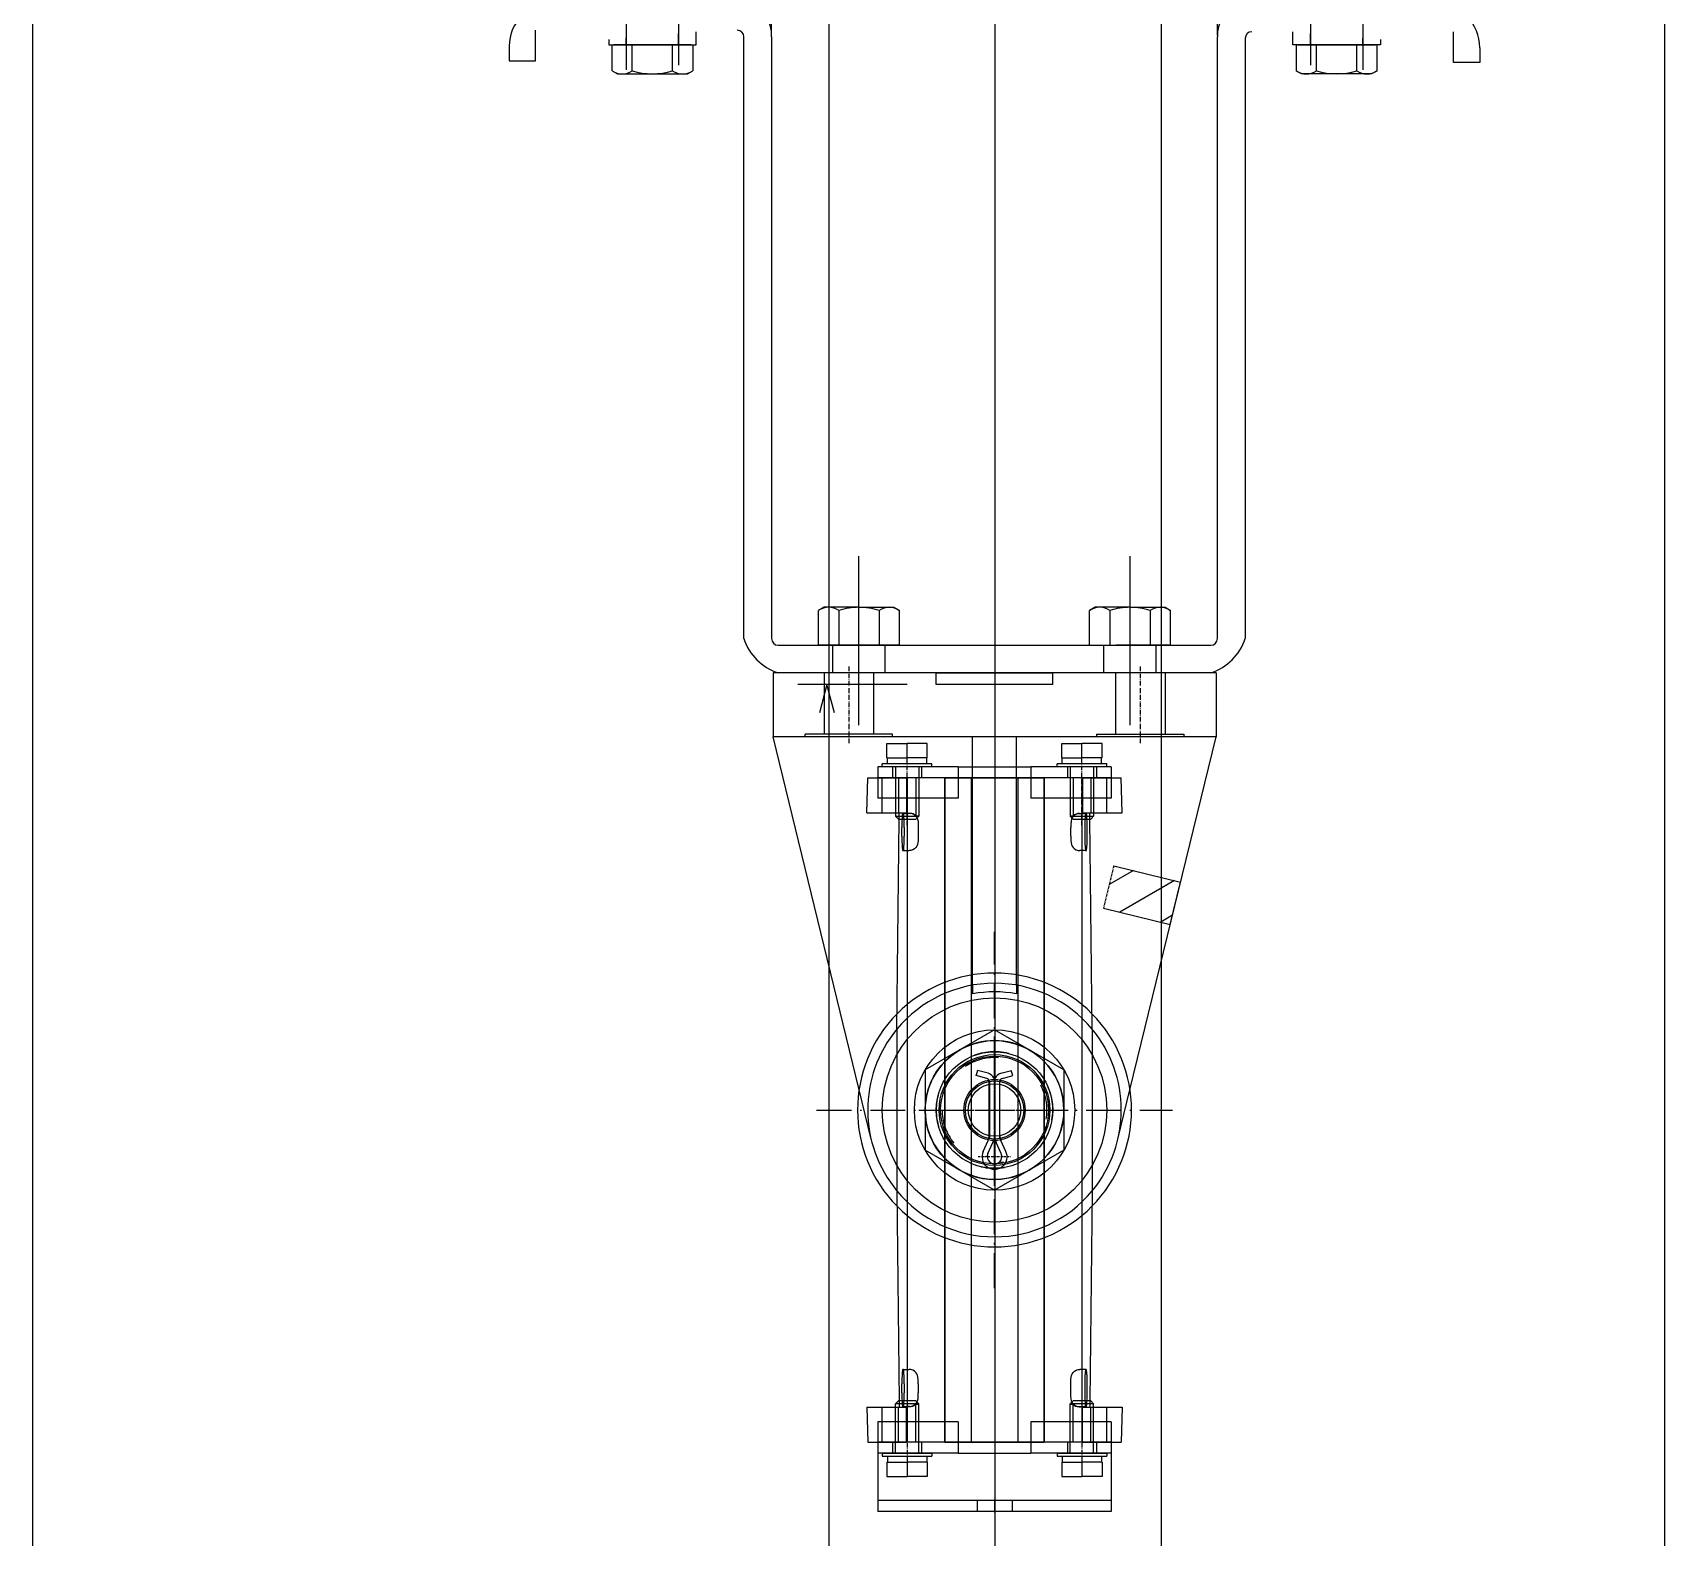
# Model space of a CAD drawing. Header units: millimetres. Extents: x 2370 to 266135, y -585395 to 33485.
# Drawn here: x 68375 to 68935, y 4520 to 5037 of the extents above; entities that cross this region are included whole.
import ezdxf
from ezdxf.lldxf.tags import DXFTag

# ---------------------------------------------------------------- set-up
doc = ezdxf.new("R2010")
doc.units = ezdxf.units.MM
doc.linetypes.add('DASHDOT', pattern=[18.5, 12, -3, 0.5, -3])
doc.linetypes.add('DASHSPACE', pattern=[30, 12, -18])
doc.layers.add('1', color=1, linetype='CENTER2')
tags = doc.linetypes.add('CENTER2', pattern=[1.125, 0.75, -0.125, 0.125, -0.125]).pattern_tags.tags
tags[10:11] = [DXFTag(74, 4), DXFTag(75, 0), DXFTag(340, '0'), DXFTag(46, 1.0), DXFTag(50, 0.0), DXFTag(44, 0.0), DXFTag(45, 0.0)]
tags[8:9] = [DXFTag(74, 4), DXFTag(75, 0), DXFTag(340, '0'), DXFTag(46, 1.0), DXFTag(50, 0.0), DXFTag(44, 0.0), DXFTag(45, 0.0)]
tags[6:7] = [DXFTag(74, 4), DXFTag(75, 0), DXFTag(340, '0'), DXFTag(46, 1.0), DXFTag(50, 0.0), DXFTag(44, 0.0), DXFTag(45, 0.0)]
tags[4:5] = [DXFTag(74, 4), DXFTag(75, 0), DXFTag(340, '0'), DXFTag(46, 1.0), DXFTag(50, 0.0), DXFTag(44, 0.0), DXFTag(45, 0.0)]
tags = doc.linetypes.add('DASHED', pattern=[0.75, 0.5, -0.25]).pattern_tags.tags
tags[6:7] = [DXFTag(74, 4), DXFTag(75, 0), DXFTag(340, '0'), DXFTag(46, 1.0), DXFTag(50, 0.0), DXFTag(44, 0.0), DXFTag(45, 0.0)]
tags[4:5] = [DXFTag(74, 4), DXFTag(75, 0), DXFTag(340, '0'), DXFTag(46, 1.0), DXFTag(50, 0.0), DXFTag(44, 0.0), DXFTag(45, 0.0)]
tags = doc.linetypes.add('HIDDEN2', pattern=[0.1875, 0.125, -0.0625]).pattern_tags.tags
tags[6:7] = [DXFTag(74, 4), DXFTag(75, 0), DXFTag(340, '0'), DXFTag(46, 1.0), DXFTag(50, 0.0), DXFTag(44, 0.0), DXFTag(45, 0.0)]
tags[4:5] = [DXFTag(74, 4), DXFTag(75, 0), DXFTag(340, '0'), DXFTag(46, 1.0), DXFTag(50, 0.0), DXFTag(44, 0.0), DXFTag(45, 0.0)]
tags = doc.linetypes.add('PHANTOM', pattern=[2.5, 1.25, -0.25, 0.25, -0.25, 0.25, -0.25]).pattern_tags.tags
tags[14:15] = [DXFTag(74, 4), DXFTag(75, 0), DXFTag(340, '0'), DXFTag(46, 1.0), DXFTag(50, 0.0), DXFTag(44, 0.0), DXFTag(45, 0.0)]
tags[12:13] = [DXFTag(74, 4), DXFTag(75, 0), DXFTag(340, '0'), DXFTag(46, 1.0), DXFTag(50, 0.0), DXFTag(44, 0.0), DXFTag(45, 0.0)]
tags[10:11] = [DXFTag(74, 4), DXFTag(75, 0), DXFTag(340, '0'), DXFTag(46, 1.0), DXFTag(50, 0.0), DXFTag(44, 0.0), DXFTag(45, 0.0)]
tags[8:9] = [DXFTag(74, 4), DXFTag(75, 0), DXFTag(340, '0'), DXFTag(46, 1.0), DXFTag(50, 0.0), DXFTag(44, 0.0), DXFTag(45, 0.0)]
tags[6:7] = [DXFTag(74, 4), DXFTag(75, 0), DXFTag(340, '0'), DXFTag(46, 1.0), DXFTag(50, 0.0), DXFTag(44, 0.0), DXFTag(45, 0.0)]
tags[4:5] = [DXFTag(74, 4), DXFTag(75, 0), DXFTag(340, '0'), DXFTag(46, 1.0), DXFTag(50, 0.0), DXFTag(44, 0.0), DXFTag(45, 0.0)]

# ---------------------------------------------------------------- blocks, each defined once
blk = doc.blocks.new('A$C5AF32460')
for p, q in [((90.01, 236.78), (90.01, 556.78)), ((242.99, 236.78), (242.99, 556.78)), ((9, 227.99), (9, 238.49)), ((80.5, 29.74), (80.5, 236.24)), ((90, 236.24), (90, 29.74)), ((243, 29.74), (243, 236.24)), ((252.5, 235.74), (252.5, 29.74)), ((324, 227.49), (324, 237.99)), ((0, 232.99), (0, 227.99)), ((333, 232.49), (333, 227.49)), ((0, 227.99), (9, 227.99)), ((333, 227.49), (324, 227.49)), ((120, 0), (120, 58)), ((213, 0), (213, 58)), ((108, 40.49), (106.14, 39.42)), ((106.14, 27.49), (106.14, 39.42)), ((120, 40.49), (108, 40.49)), ((113.07, 39.42), (113.07, 27.49)), ((120, 40.49), (132, 40.49)), ((126.93, 39.42), (126.93, 27.49)), ((132, 40.49), (133.86, 39.42)), ((133.86, 27.49), (133.86, 39.42)), ((201, 40.49), (199.14, 39.42)), ((199.14, 27.49), (199.14, 39.42)), ((213, 40.49), (201, 40.49)), ((206.07, 39.42), (206.07, 27.49)), ((213, 40.49), (225, 40.49)), ((219.93, 39.42), (219.93, 27.49)), ((225, 40.49), (226.86, 39.42)), ((226.86, 27.49), (226.86, 39.42)), ((92.25, 27.49), (240.75, 27.49)), ((133.86, 27.49), (106.14, 27.49)), ((106.6, 27.49), (124.81, 27.49)), ((199.14, 27.49), (226.86, 27.49)), ((226.4, 27.49), (208.19, 27.49)), ((240.75, 17.99), (92.25, 17.99))]:
    blk.add_line(p, q)
at = {"color": 4, "linetype": 'HIDDEN2'}
for p, q in [((40.12, 241.49), (40.12, 235.49)), ((40.12, 241.49), (40.12, 235.49)), ((40.12, 241.49), (40.12, 235.49)), ((58.12, 241.49), (58.12, 235.49)), ((58.12, 241.49), (58.12, 235.49)), ((58.12, 241.49), (58.12, 235.49)), ((274.87, 241.49), (274.87, 235.49)), ((274.87, 241.49), (274.87, 235.49)), ((274.87, 241.49), (274.87, 235.49)), ((292.87, 241.49), (292.87, 235.49)), ((292.87, 241.49), (292.87, 235.49)), ((292.87, 241.49), (292.87, 235.49)), ((40.12, 235.27), (40.12, 224.94)), ((58.12, 235.27), (58.12, 226.52)), ((274.87, 235.27), (274.87, 226.52)), ((292.87, 235.27), (292.87, 224.94)), ((111, 17.99), (111, 27.49)), ((129, 17.99), (129, 27.49)), ((204, 17.99), (204, 27.49)), ((222, 17.99), (222, 27.49))]:
    blk.add_line(p, q, dxfattribs=at)
at = {"color": 6, "linetype": 'PHANTOM'}
for p, q in [((34.12, 235.27), (34.12, 233.52)), ((40.12, 233.52), (40.12, 235.8)), ((58.12, 233.52), (58.12, 237.37)), ((64.12, 233.52), (64.12, 237.9)), ((268.87, 233.52), (268.87, 237.9)), ((274.87, 233.52), (274.87, 237.37)), ((292.87, 233.52), (292.87, 235.8)), ((298.87, 235.27), (298.87, 233.52)), ((34.12, 233.52), (64.12, 233.52)), ((35.27, 224.59), (35.27, 233.52)), ((35.27, 233.52), (62.98, 233.52)), ((62.42, 233.52), (35.82, 233.52)), ((42.2, 224.59), (42.2, 233.52)), ((56.05, 224.59), (56.05, 233.52)), ((62.98, 233.52), (62.98, 224.59)), ((298.87, 233.52), (268.87, 233.52)), ((297.73, 233.52), (270.02, 233.52)), ((270.02, 233.52), (270.02, 224.59)), ((270.57, 233.52), (297.17, 233.52)), ((276.95, 224.59), (276.95, 233.52)), ((290.8, 224.59), (290.8, 233.52)), ((297.73, 224.59), (297.73, 233.52)), ((35.27, 224.59), (37.12, 223.52)), ((61.12, 223.52), (62.98, 224.59)), ((271.87, 223.52), (270.02, 224.59)), ((297.73, 224.59), (295.87, 223.52)), ((37.12, 223.52), (61.12, 223.52)), ((295.87, 223.52), (271.87, 223.52))]:
    blk.add_line(p, q, dxfattribs=at)
for centre, radius, start, end in [((15, 232.99), 15, 90, 180), ((77.41, 236.83), 12.6, 357.3421, 62.4099), ((254.86, 236.78), 11.87, 115.4922, 182.5802), ((318, 232.49), 15, 0, 90), ((78.25, 236.24), 2.25, 0, 90), ((254.75, 235.74), 2.25, 90, 180), ((109.61, 34.36), 6.13, 55.591, 124.409), ((120.17, 16.49), 24, 90.4002, 107.1986), ((119.83, 16.49), 24, 72.8014, 89.5998), ((130.39, 34.36), 6.13, 55.591, 124.409), ((202.61, 34.36), 6.13, 55.591, 124.409), ((213.17, 16.49), 24, 90.4002, 107.1986), ((212.83, 16.49), 24, 72.8014, 89.5998), ((223.39, 34.36), 6.13, 55.591, 124.409), ((98.02, 35.51), 18.45, 198.2305, 251.7695), ((92.25, 29.74), 2.25, 180, 270), ((240.75, 29.74), 2.25, 270, 0), ((234.98, 35.51), 18.45, 288.2305, 341.7695)]:
    blk.add_arc(centre, radius, start, end)
for centre, radius, start, end in [((38.73, 229.65), 6.13, 235.591, 304.409), ((49.12, 247.57), 24, 253.2199, 286.7801), ((59.52, 229.65), 6.13, 235.591, 304.409), ((273.48, 229.65), 6.13, 235.591, 304.409), ((283.87, 247.57), 24, 253.2199, 286.7801), ((294.27, 229.65), 6.13, 235.591, 304.409)]:
    blk.add_arc(centre, radius, start, end, dxfattribs=at)
blk = doc.blocks.new('A$C721410C5')
at = {"color": 4}
for p, q in [((145.16, 122.48), (266.18, 152)), ((245.18, 106), (31.18, 106)), ((31.18, 93), (245.18, 93)), ((245.18, 93), (31.18, 93)), ((252.18, 84), (24.18, 84)), ((252.18, 68), (24.18, 68)), ((31.18, 59), (245.18, 59)), ((245.18, 59), (31.18, 59)), ((245.18, 46), (31.18, 46)), ((145.16, 29.52), (266.18, 0))]:
    blk.add_line(p, q, dxfattribs=at)
at = {"color": 4, "linetype": 'DASHED', "ltscale": 0.3425}
for p, q in [((266.18, 83.5), (266.18, 152)), ((266.18, 0), (266.18, 68.5))]:
    blk.add_line(p, q, dxfattribs=at)
at = {"color": 4, "ltscale": 0.11}
for p, q in [((288.18, 152), (266.18, 152)), ((288.18, 0), (266.18, 0))]:
    blk.add_line(p, q, dxfattribs=at)
at = {"color": 4, "ltscale": 0.28}
for p, q in [((288.18, 96), (288.18, 152)), ((288.18, 0), (288.18, 56))]:
    blk.add_line(p, q, dxfattribs=at)
at = {"color": 4, "linetype": 'DASHED', "ltscale": 0.005}
for p, q in [((266.18, 141), (267.18, 141)), ((266.18, 141), (267.18, 141)), ((266.18, 111), (267.18, 111)), ((266.18, 111), (267.18, 111)), ((267.18, 41), (266.18, 41)), ((267.18, 41), (266.18, 41)), ((267.18, 11), (266.18, 11)), ((267.18, 11), (266.18, 11))]:
    blk.add_line(p, q, dxfattribs=at)
at = {"color": 4, "linetype": 'DASHED', "ltscale": 0.075}
for p, q in [((267.18, 126), (267.18, 141)), ((267.18, 111), (267.18, 126)), ((266.18, 68.5), (266.18, 83.5)), ((267.18, 41), (267.18, 26)), ((267.18, 26), (267.18, 11))]:
    blk.add_line(p, q, dxfattribs=at)
at = {"color": 4, "ltscale": 0.18755}
blk.add_line((284.18, 106), (284.18, 143.51), dxfattribs=at)
at = {"color": 4, "linetype": 'DASHDOT'}
for p, q in [((138.18, 137.1), (138.18, 14.9)), ((77.08, 76), (199.28, 76))]:
    blk.add_line(p, q, dxfattribs=at)
at = {"color": 4, "linetype": 'DASHED', "ltscale": 0.105}
for p, q in [((288.18, 134.5), (267.18, 134.5)), ((288.18, 134.5), (267.18, 134.5)), ((288.18, 117.5), (267.18, 117.5)), ((288.18, 117.5), (267.18, 117.5)), ((288.18, 34.5), (267.18, 34.5)), ((288.18, 34.5), (267.18, 34.5)), ((288.18, 17.5), (267.18, 17.5)), ((288.18, 17.5), (267.18, 17.5))]:
    blk.add_line(p, q, dxfattribs=at)
at = {"color": 4, "linetype": 'DASHDOT', "ltscale": 0.132}
for p, q in [((290.38, 126), (263.98, 126)), ((290.38, 26), (263.98, 26))]:
    blk.add_line(p, q, dxfattribs=at)
at = {"color": 4, "ltscale": 0.060015}
for p, q in [((36.18, 119.77), (24.18, 119.5)), ((240.18, 119.77), (252.18, 119.5)), ((36.18, 32.23), (24.18, 32.5)), ((240.18, 32.23), (252.18, 32.5))]:
    blk.add_line(p, q, dxfattribs=at)
at = {"color": 4, "ltscale": 0.0175}
for p, q in [((24.18, 119.5), (24.18, 116)), ((252.18, 119.5), (252.18, 116)), ((24.18, 36), (24.18, 32.5)), ((252.18, 36), (252.18, 32.5))]:
    blk.add_line(p, q, dxfattribs=at)
at = {"color": 4, "ltscale": 0.026344}
for p, q in [((36.18, 119.77), (36.18, 114.5)), ((240.18, 119.77), (240.18, 114.5)), ((36.18, 37.5), (36.18, 32.23)), ((240.18, 37.5), (240.18, 32.23))]:
    blk.add_line(p, q, dxfattribs=at)
at = {"color": 4, "linetype": 'DASHED', "ltscale": 0.087396}
blk.add_line((128.18, 118.34), (145.16, 122.48), dxfattribs=at)
at = {"color": 4, "linetype": 'DASHED', "ltscale": 6.10352e-06}
for p, q in [((128.18, 118.34), (128.18, 118.34)), ((128.18, 33.66), (128.18, 33.67))]:
    blk.add_line(p, q, dxfattribs=at)
at = {"color": 4, "ltscale": 0.4}
blk.add_line((0.38, 36), (0.38, 116), dxfattribs=at)
at = {"color": 4, "ltscale": 0.1}
for p, q in [((20.38, 116), (0.38, 116)), ((20.38, 36), (0.38, 36))]:
    blk.add_line(p, q, dxfattribs=at)
at = {"color": 4, "linetype": 'DASHED', "ltscale": 0.4}
blk.add_line((4.18, 36), (4.18, 116), dxfattribs=at)
at = {"color": 4, "ltscale": 0.034641}
for p, q in [((12.38, 112.93), (12.38, 106)), ((17.38, 112.93), (17.38, 106)), ((258.98, 112.93), (258.98, 106)), ((263.98, 112.93), (263.98, 106)), ((12.38, 99.07), (12.38, 106)), ((17.38, 99.07), (17.38, 106)), ((258.98, 99.07), (258.98, 106)), ((263.98, 99.07), (263.98, 106)), ((12.38, 52.93), (12.38, 46)), ((17.38, 52.93), (17.38, 46)), ((258.98, 52.93), (258.98, 46)), ((263.98, 52.93), (263.98, 46)), ((12.38, 39.07), (12.38, 46)), ((17.38, 39.07), (17.38, 46)), ((258.98, 39.07), (258.98, 46)), ((263.98, 39.07), (263.98, 46))]:
    blk.add_line(p, q, dxfattribs=at)
at = {"color": 4, "ltscale": 0.025}
for p, q in [((17.38, 112.93), (12.38, 112.93)), ((31.18, 114.5), (36.18, 114.5)), ((240.18, 114.5), (245.18, 114.5)), ((258.98, 112.93), (263.98, 112.93)), ((17.38, 106), (12.38, 106)), ((31.18, 106.19), (36.18, 106.19)), ((245.18, 106.19), (240.18, 106.19)), ((258.98, 106), (263.98, 106)), ((17.38, 99.07), (12.38, 99.07)), ((258.98, 99.07), (263.98, 99.07)), ((17.38, 52.93), (12.38, 52.93)), ((258.98, 52.93), (263.98, 52.93)), ((17.38, 46), (12.38, 46)), ((31.18, 45.81), (36.18, 45.81)), ((245.18, 45.81), (240.18, 45.81)), ((258.98, 46), (263.98, 46)), ((17.38, 39.07), (12.38, 39.07)), ((31.18, 37.5), (36.18, 37.5)), ((240.18, 37.5), (245.18, 37.5)), ((258.98, 39.07), (263.98, 39.07))]:
    blk.add_line(p, q, dxfattribs=at)
at = {"color": 4, "ltscale": 0.01}
for p, q in [((19.38, 112.75), (17.38, 112.75)), ((256.98, 112.75), (258.98, 112.75)), ((19.38, 99.25), (17.38, 99.25)), ((256.98, 99.25), (258.98, 99.25)), ((19.38, 52.75), (17.38, 52.75)), ((256.98, 52.75), (258.98, 52.75)), ((19.38, 39.25), (17.38, 39.25)), ((256.98, 39.25), (258.98, 39.25))]:
    blk.add_line(p, q, dxfattribs=at)
at = {"color": 4, "ltscale": 0.0425}
for p, q in [((19.38, 114.5), (19.38, 106)), ((20.38, 114.5), (20.38, 106)), ((256.98, 106), (256.98, 114.5)), ((19.38, 106), (19.38, 97.5)), ((20.38, 106), (20.38, 97.5)), ((256.98, 97.5), (256.98, 106)), ((19.38, 54.5), (19.38, 46)), ((20.38, 54.5), (20.38, 46)), ((256.98, 46), (256.98, 54.5)), ((19.38, 46), (19.38, 37.5)), ((20.38, 46), (20.38, 37.5)), ((256.98, 37.5), (256.98, 46))]:
    blk.add_line(p, q, dxfattribs=at)
at = {"color": 4, "ltscale": 0.005}
for p, q in [((20.38, 114.5), (19.38, 114.5)), ((255.98, 114.5), (256.98, 114.5)), ((20.38, 97.5), (19.38, 97.5)), ((255.98, 97.5), (256.98, 97.5)), ((20.38, 54.5), (19.38, 54.5)), ((255.98, 54.5), (256.98, 54.5)), ((20.38, 37.5), (19.38, 37.5)), ((255.98, 37.5), (256.98, 37.5))]:
    blk.add_line(p, q, dxfattribs=at)
at = {"color": 4, "ltscale": 0.054}
for p, q in [((31.18, 116), (20.38, 116)), ((255.98, 116), (245.18, 116)), ((31.18, 88.5), (20.38, 88.5)), ((255.98, 88.5), (245.18, 88.5)), ((31.18, 63.5), (20.38, 63.5)), ((255.98, 63.5), (245.18, 63.5)), ((31.18, 36), (20.38, 36)), ((255.98, 36), (245.18, 36))]:
    blk.add_line(p, q, dxfattribs=at)
at = {"color": 4, "ltscale": 0.1375}
for p, q in [((20.38, 88.5), (20.38, 116)), ((31.18, 88.5), (31.18, 116)), ((245.18, 88.5), (245.18, 116)), ((255.98, 88.5), (255.98, 116)), ((20.38, 36), (20.38, 63.5)), ((31.18, 36), (31.18, 63.5)), ((245.18, 36), (245.18, 63.5)), ((255.98, 36), (255.98, 63.5))]:
    blk.add_line(p, q, dxfattribs=at)
at = {"color": 4, "linetype": 'DASHED', "ltscale": 0.0075}
for p, q in [((24.18, 116), (24.18, 114.5)), ((252.18, 116), (252.18, 114.5)), ((149.99, 82.26), (151.44, 81.87)), ((149.99, 69.74), (151.44, 70.13)), ((24.18, 37.5), (24.18, 36)), ((252.18, 37.5), (252.18, 36))]:
    blk.add_line(p, q, dxfattribs=at)
at = {"color": 4, "linetype": 'DASHED', "ltscale": 0.1375}
for p, q in [((24.18, 88.5), (24.18, 116)), ((252.18, 88.5), (252.18, 116)), ((24.18, 36), (24.18, 63.5)), ((252.18, 36), (252.18, 63.5))]:
    blk.add_line(p, q, dxfattribs=at)
at = {"color": 4, "linetype": 'DASHED', "ltscale": 0.041562}
for p, q in [((24.18, 114.5), (24.18, 106.19)), ((252.18, 114.5), (252.18, 106.19)), ((24.18, 45.81), (24.18, 37.5)), ((252.18, 45.81), (252.18, 37.5))]:
    blk.add_line(p, q, dxfattribs=at)
at = {"color": 4, "linetype": 'DASHED', "ltscale": 0.035}
for p, q in [((24.18, 114.5), (31.18, 114.5)), ((245.18, 114.5), (252.18, 114.5)), ((24.18, 106.19), (31.18, 106.19)), ((31.18, 106), (24.18, 106)), ((252.18, 106.19), (245.18, 106.19)), ((252.18, 106), (245.18, 106)), ((24.18, 93), (31.18, 93)), ((31.18, 93), (24.18, 93)), ((245.18, 93), (252.18, 93)), ((252.18, 93), (245.18, 93)), ((24.18, 59), (31.18, 59)), ((31.18, 59), (24.18, 59)), ((245.18, 59), (252.18, 59)), ((252.18, 59), (245.18, 59)), ((31.18, 46), (24.18, 46)), ((24.18, 45.81), (31.18, 45.81)), ((252.18, 46), (245.18, 46)), ((252.18, 45.81), (245.18, 45.81)), ((24.18, 37.5), (31.18, 37.5)), ((245.18, 37.5), (252.18, 37.5))]:
    blk.add_line(p, q, dxfattribs=at)
at = {"color": 4, "ltscale": 0.041562}
for p, q in [((36.18, 114.5), (36.18, 106.19)), ((240.18, 114.5), (240.18, 106.19)), ((36.18, 45.81), (36.18, 37.5)), ((240.18, 45.81), (240.18, 37.5))]:
    blk.add_line(p, q, dxfattribs=at)
at = {"color": 4, "linetype": 'DASHED', "ltscale": 0.0425}
for p, q in [((255.98, 106), (255.98, 114.5)), ((255.98, 97.5), (255.98, 106)), ((255.98, 46), (255.98, 54.5)), ((255.98, 37.5), (255.98, 46))]:
    blk.add_line(p, q, dxfattribs=at)
at = {"color": 4, "linetype": 'DASHED', "ltscale": 0.019}
for p, q in [((24.18, 111), (20.38, 111)), ((255.98, 111), (252.18, 111)), ((24.18, 101), (20.38, 101)), ((255.98, 101), (252.18, 101)), ((4.18, 82), (0.38, 82)), ((4.18, 70), (0.38, 70)), ((24.18, 51), (20.38, 51)), ((255.98, 51), (252.18, 51)), ((24.18, 41), (20.38, 41)), ((255.98, 41), (252.18, 41))]:
    blk.add_line(p, q, dxfattribs=at)
at = {"color": 4, "linetype": 'DASHED', "ltscale": 0.079}
for p, q in [((20.38, 110), (36.18, 110)), ((255.98, 110), (240.18, 110)), ((20.38, 42), (36.18, 42)), ((255.98, 42), (240.18, 42))]:
    blk.add_line(p, q, dxfattribs=at)
at = {"color": 4, "linetype": 'DASHED', "ltscale": 0.06}
for p, q in [((24.18, 110), (36.18, 110)), ((24.18, 109), (36.18, 109)), ((252.18, 110), (240.18, 110)), ((252.18, 109), (240.18, 109)), ((24.18, 43), (36.18, 43)), ((24.18, 42), (36.18, 42)), ((252.18, 43), (240.18, 43)), ((252.18, 42), (240.18, 42))]:
    blk.add_line(p, q, dxfattribs=at)
at = {"color": 4, "ltscale": 0.006}
for p, q in [((36.18, 110), (37.38, 110)), ((240.18, 110), (238.98, 110)), ((36.18, 42), (37.38, 42)), ((240.18, 42), (238.98, 42))]:
    blk.add_line(p, q, dxfattribs=at)
at = {"color": 4, "linetype": 'DASHED', "ltscale": 0.011001}
for p, q in [((38.38, 108.71), (36.18, 108.69)), ((38.38, 43.29), (36.18, 43.31))]:
    blk.add_line(p, q, dxfattribs=at)
at = {"color": 4, "linetype": 'DASHED', "ltscale": 0.000640869}
for p, q in [((36.31, 107.54), (36.18, 107.54)), ((240.18, 107.54), (240.05, 107.54)), ((36.31, 44.46), (36.18, 44.46)), ((240.18, 44.46), (240.05, 44.46))]:
    blk.add_line(p, q, dxfattribs=at)
at = {"color": 4, "linetype": 'DASHED', "ltscale": 0.000743866}
for p, q in [((36.33, 107.2), (36.18, 107.2)), ((240.18, 107.2), (240.03, 107.2)), ((36.33, 44.8), (36.18, 44.8)), ((240.18, 44.8), (240.03, 44.8))]:
    blk.add_line(p, q, dxfattribs=at)
at = {"color": 4, "linetype": 'DASHED', "ltscale": 0.000492159}
for p, q in [((36.32, 107.44), (36.31, 107.54)), ((240.05, 44.46), (240.04, 44.56))]:
    blk.add_line(p, q, dxfattribs=at)
at = {"color": 4, "ltscale": 0.007071}
for p, q in [((37.38, 110), (38.38, 109)), ((238.98, 110), (237.98, 109)), ((37.38, 42), (38.38, 43)), ((238.98, 42), (237.98, 43))]:
    blk.add_line(p, q, dxfattribs=at)
at = {"color": 4, "ltscale": 0.014618}
for p, q in [((37.38, 107.08), (37.38, 110)), ((238.98, 110), (238.98, 107.08)), ((37.38, 42), (37.38, 44.92)), ((238.98, 44.92), (238.98, 42))]:
    blk.add_line(p, q, dxfattribs=at)
at = {"color": 4, "linetype": 'DASHED', "ltscale": 0.04}
for p, q in [((37.38, 102), (37.38, 110)), ((238.98, 110), (238.98, 102)), ((37.38, 42), (37.38, 50)), ((238.98, 50), (238.98, 42))]:
    blk.add_line(p, q, dxfattribs=at)
at = {"color": 4, "linetype": 'DASHED', "ltscale": 0.025382}
for p, q in [((37.38, 102), (37.38, 107.08)), ((238.98, 107.08), (238.98, 102)), ((37.38, 44.92), (37.38, 50)), ((238.98, 50), (238.98, 44.92))]:
    blk.add_line(p, q, dxfattribs=at)
at = {"color": 4, "ltscale": 0.360154}
for p, q in [((110.41, 109.48), (38.38, 108.71)), ((165.95, 109.48), (237.98, 108.71)), ((110.41, 42.52), (38.38, 43.29)), ((165.95, 42.52), (237.98, 43.29))]:
    blk.add_line(p, q, dxfattribs=at)
at = {"color": 4, "ltscale": 0.009894}
for p, q in [((38.38, 107.02), (38.38, 109)), ((237.98, 109), (237.98, 107.02)), ((38.38, 43), (38.38, 44.98)), ((237.98, 44.98), (237.98, 43))]:
    blk.add_line(p, q, dxfattribs=at)
at = {"color": 4, "linetype": 'DASHED', "ltscale": 0.020107}
for p, q in [((38.38, 103), (38.38, 107.02)), ((237.98, 107.02), (237.98, 103)), ((38.38, 44.98), (38.38, 49)), ((237.98, 49), (237.98, 44.98))]:
    blk.add_line(p, q, dxfattribs=at)
at = {"color": 4, "ltscale": 0.015}
for p, q in [((41.18, 107.78), (44.18, 107.78)), ((44.18, 106.97), (41.18, 106.97)), ((232.18, 107.78), (235.18, 107.78)), ((235.18, 106.97), (232.18, 106.97)), ((44.18, 45.03), (41.18, 45.03)), ((235.18, 45.03), (232.18, 45.03)), ((41.18, 44.22), (44.18, 44.22)), ((232.18, 44.22), (235.18, 44.22))]:
    blk.add_line(p, q, dxfattribs=at)
at = {"color": 4, "ltscale": 0.000935745}
for p, q in [((49.18, 107.28), (49.18, 107.47)), ((227.18, 107.28), (227.18, 107.47)), ((49.18, 44.72), (49.18, 44.53)), ((227.18, 44.72), (227.18, 44.53))]:
    blk.add_line(p, q, dxfattribs=at)
at = {"color": 4, "linetype": 'DASHED', "ltscale": 0.00998}
for p, q in [((49.18, 107.28), (49.18, 105.28)), ((227.18, 107.28), (227.18, 105.28)), ((49.18, 44.72), (49.18, 46.72)), ((227.18, 44.72), (227.18, 46.72))]:
    blk.add_line(p, q, dxfattribs=at)
at = {"color": 4, "ltscale": 0.000158104}
for p, q in [((110.43, 109.5), (110.41, 109.48)), ((165.95, 109.48), (165.93, 109.5)), ((110.43, 42.5), (110.41, 42.52)), ((165.95, 42.52), (165.93, 42.5))]:
    blk.add_line(p, q, dxfattribs=at)
at = {"color": 4, "ltscale": 0.277489}
for p, q in [((165.93, 109.5), (110.43, 109.5)), ((165.93, 42.5), (110.43, 42.5))]:
    blk.add_line(p, q, dxfattribs=at)
at = {"color": 4, "linetype": 'DASHED', "ltscale": 0.011}
for p, q in [((237.98, 108.71), (240.18, 108.69)), ((237.98, 43.29), (240.18, 43.31))]:
    blk.add_line(p, q, dxfattribs=at)
at = {"color": 4, "linetype": 'DASHED', "ltscale": 0.025}
for p, q in [((17.38, 106), (12.38, 106)), ((258.98, 106), (263.98, 106)), ((17.38, 46), (12.38, 46)), ((258.98, 46), (263.98, 46))]:
    blk.add_line(p, q, dxfattribs=at)
at = {"color": 4, "linetype": 'DASHDOT', "ltscale": 0.126}
for p, q in [((40.48, 106), (15.28, 106)), ((40.48, 46), (15.28, 46))]:
    blk.add_line(p, q, dxfattribs=at)
at = {"color": 4, "linetype": 'DASHED', "ltscale": 0.085}
for p, q in [((20.38, 102), (37.38, 102)), ((255.98, 102), (238.98, 102)), ((20.38, 50), (37.38, 50)), ((255.98, 50), (238.98, 50))]:
    blk.add_line(p, q, dxfattribs=at)
at = {"color": 4, "linetype": 'DASHED', "ltscale": 0.000937653}
for p, q in [((24.18, 106), (24.18, 106.19)), ((252.18, 106), (252.18, 106.19)), ((24.18, 46), (24.18, 45.81)), ((252.18, 46), (252.18, 45.81))]:
    blk.add_line(p, q, dxfattribs=at)
at = {"color": 4, "linetype": 'DASHED', "ltscale": 0.065}
for p, q in [((24.18, 93), (24.18, 106)), ((24.18, 102), (37.18, 102)), ((252.18, 102), (239.18, 102)), ((252.18, 93), (252.18, 106)), ((24.18, 46), (24.18, 59)), ((252.18, 46), (252.18, 59)), ((24.18, 50), (37.18, 50)), ((252.18, 50), (239.18, 50))]:
    blk.add_line(p, q, dxfattribs=at)
at = {"color": 4, "linetype": 'DASHED', "ltscale": 0.065781}
for p, q in [((24.18, 103), (37.33, 103)), ((252.18, 103), (239.02, 103)), ((24.18, 49), (37.33, 49)), ((252.18, 49), (239.02, 49))]:
    blk.add_line(p, q, dxfattribs=at)
at = {"color": 4, "linetype": 'DASHED', "ltscale": 0.00807}
for p, q in [((37.18, 102), (37.18, 103.61)), ((37.18, 102), (37.18, 103.61)), ((239.18, 103.61), (239.18, 102)), ((239.18, 103.61), (239.18, 102)), ((37.18, 48.39), (37.18, 50)), ((37.18, 48.39), (37.18, 50)), ((239.18, 50), (239.18, 48.39)), ((239.18, 50), (239.18, 48.39))]:
    blk.add_line(p, q, dxfattribs=at)
at = {"color": 4, "linetype": 'DASHED', "ltscale": 0.00188}
for p, q in [((37.18, 103.24), (37.18, 103.61)), ((239.18, 103.24), (239.18, 103.61)), ((37.18, 48.39), (37.18, 48.76)), ((239.18, 48.39), (239.18, 48.76))]:
    blk.add_line(p, q, dxfattribs=at)
at = {"color": 4, "linetype": 'DASHED', "ltscale": 0.001229}
for p, q in [((37.18, 103.04), (37.18, 103.29)), ((239.18, 103.04), (239.18, 103.29)), ((37.18, 48.71), (37.18, 48.96)), ((239.18, 48.71), (239.18, 48.96))]:
    blk.add_line(p, q, dxfattribs=at)
at = {"color": 4, "linetype": 'DASHED', "ltscale": 0.000988007}
for p, q in [((37.18, 103), (37.18, 103.2)), ((239.18, 49), (239.18, 48.8))]:
    blk.add_line(p, q, dxfattribs=at)
at = {"color": 4, "linetype": 'DASHED', "ltscale": 0.004935}
for p, q in [((37.38, 102.97), (37.18, 102)), ((238.98, 102.97), (239.18, 102)), ((37.38, 49.03), (37.18, 50)), ((238.98, 49.03), (239.18, 50))]:
    blk.add_line(p, q, dxfattribs=at)
at = {"color": 4, "linetype": 'DASHED', "ltscale": 0.007071}
for p, q in [((37.38, 102), (38.38, 103)), ((238.98, 102), (237.98, 103)), ((37.38, 50), (38.38, 49)), ((238.98, 50), (237.98, 49))]:
    blk.add_line(p, q, dxfattribs=at)
at = {"color": 4, "linetype": 'DASHED', "ltscale": 0.015}
for p, q in [((44.18, 102.16), (41.18, 102.16)), ((235.18, 102.16), (232.18, 102.16)), ((41.18, 49.84), (44.18, 49.84)), ((232.18, 49.84), (235.18, 49.84))]:
    blk.add_line(p, q, dxfattribs=at)
at = {"color": 4, "linetype": 'DASHDOT', "ltscale": 0.26}
for p, q in [((138.18, 102), (138.18, 50)), ((112.18, 76), (164.18, 76))]:
    blk.add_line(p, q, dxfattribs=at)
at = {"color": 4, "linetype": 'DASHDOT', "ltscale": 0.126003}
for p, q in [((235.88, 106), (261.08, 106)), ((235.88, 46), (261.08, 46))]:
    blk.add_line(p, q, dxfattribs=at)
at = {"color": 4, "linetype": 'DASHED', "ltscale": 0.000430679}
for p, q in [((239.18, 103.09), (239.18, 103)), ((37.18, 48.91), (37.18, 49))]:
    blk.add_line(p, q, dxfattribs=at)
at = {"color": 4, "linetype": 'DASHED', "ltscale": 0.06875}
for p, q in [((117.55, 87.91), (124.43, 99.82)), ((138.18, 99.82), (124.43, 99.82)), ((151.93, 99.82), (138.18, 99.82)), ((158.8, 87.91), (151.93, 99.82)), ((110.68, 76), (117.55, 87.91)), ((165.68, 76), (158.8, 87.91)), ((117.55, 64.09), (110.68, 76)), ((158.8, 64.09), (165.68, 76)), ((124.43, 52.18), (117.55, 64.09)), ((151.93, 52.18), (158.8, 64.09)), ((138.18, 52.18), (124.43, 52.18)), ((151.93, 52.18), (138.18, 52.18))]:
    blk.add_line(p, q, dxfattribs=at)
at = {"color": 4, "linetype": 'DASHDOT', "ltscale": 0.247}
for p, q in [((138.18, 100.7), (138.18, 51.3)), ((113.48, 76), (162.88, 76))]:
    blk.add_line(p, q, dxfattribs=at)
at = {"color": 4, "ltscale": 0.02}
for p, q in [((284.18, 96), (288.18, 96)), ((284.18, 56), (288.18, 56))]:
    blk.add_line(p, q, dxfattribs=at)
at = {"color": 4, "ltscale": 0.2}
blk.add_line((284.18, 56), (284.18, 96), dxfattribs=at)
blk.add_line((288.18, 96), (288.18, 56))
at = {"color": 4, "linetype": 'DASHED', "ltscale": 0.17}
for p, q in [((24.18, 93), (24.18, 59)), ((252.18, 93), (252.18, 59))]:
    blk.add_line(p, q, dxfattribs=at)
at = {"color": 4, "linetype": 'DASHED', "ltscale": 0.0225}
for p, q in [((24.18, 88.5), (24.18, 93)), ((252.18, 88.5), (252.18, 93)), ((24.18, 59), (24.18, 63.5)), ((252.18, 59), (252.18, 63.5))]:
    blk.add_line(p, q, dxfattribs=at)
at = {"color": 4, "ltscale": 0.125}
for p, q in [((20.38, 88.5), (20.38, 63.5)), ((24.18, 88.5), (24.18, 63.5)), ((255.98, 88.5), (255.98, 63.5))]:
    blk.add_line(p, q, dxfattribs=at)
at = {"color": 4, "ltscale": 0.0225}
for p, q in [((24.18, 84), (24.18, 88.5)), ((252.18, 84), (252.18, 88.5)), ((24.18, 63.5), (24.18, 68)), ((252.18, 63.5), (252.18, 68))]:
    blk.add_line(p, q, dxfattribs=at)
at = {"color": 4, "ltscale": 0.08}
for p, q in [((24.18, 68), (24.18, 84)), ((252.18, 68), (252.18, 84))]:
    blk.add_line(p, q, dxfattribs=at)
at = {"color": 4, "linetype": 'DASHED', "ltscale": 0.125}
blk.add_line((252.18, 88.5), (252.18, 63.5), dxfattribs=at)
at = {"color": 4, "linetype": 'DASHDOT', "ltscale": 0.0559}
for p, q in [((122.18, 81.59), (122.18, 70.41)), ((116.59, 76), (127.77, 76))]:
    blk.add_line(p, q, dxfattribs=at)
at = {"color": 4, "linetype": 'DASHED', "ltscale": 0.020724}
for p, q in [((123.97, 79.91), (127.74, 78.18)), ((123.22, 78.27), (126.99, 76.55)), ((123.22, 73.73), (126.99, 75.45)), ((123.97, 72.09), (127.74, 73.82))]:
    blk.add_line(p, q, dxfattribs=at)
at = {"color": 4, "linetype": 'DASHED', "ltscale": 0.01849}
for p, q in [((149.04, 78.69), (149.99, 82.26)), ((150.77, 78.22), (151.73, 81.8)), ((149.04, 73.31), (149.99, 69.74)), ((150.77, 73.78), (151.73, 70.2))]:
    blk.add_line(p, q, dxfattribs=at)
at = {"color": 4, "linetype": 'DASHED', "ltscale": 0.0015}
for p, q in [((151.44, 81.87), (151.73, 81.8)), ((151.44, 70.13), (151.73, 70.2))]:
    blk.add_line(p, q, dxfattribs=at)
at = {"color": 4, "linetype": 'DASHED', "ltscale": 0.007058}
for p, q in [((179.46, 83.5), (178.05, 83.5)), ((179.46, 68.5), (178.05, 68.5))]:
    blk.add_line(p, q, dxfattribs=at)
at = {"color": 4, "linetype": 'DASHED', "ltscale": 0.007844}
for p, q in [((181.03, 83.5), (179.46, 83.5)), ((181.03, 68.5), (179.46, 68.5))]:
    blk.add_line(p, q, dxfattribs=at)
at = {"color": 4, "linetype": 'DASHED', "ltscale": 0.425757}
for p, q in [((181.03, 83.5), (266.18, 83.5)), ((181.03, 68.5), (266.18, 68.5))]:
    blk.add_line(p, q, dxfattribs=at)
at = {"color": 4, "linetype": 'DASHDOT', "ltscale": 0.0228}
blk.add_line((4.56, 76), (0, 76), dxfattribs=at)
at = {"color": 4, "linetype": 'DASHDOT', "ltscale": 0.12}
blk.add_line((150.18, 76), (126.18, 76), dxfattribs=at)
at = {"color": 4, "linetype": 'DASHED', "ltscale": 0.098457}
for p, q in [((148.02, 77.75), (128.33, 77.75)), ((148.02, 74.25), (128.33, 74.25))]:
    blk.add_line(p, q, dxfattribs=at)
at = {"color": 4, "linetype": 'DASHED', "ltscale": 0.091942}
for p, q in [((129.49, 77.8), (147.88, 77.8)), ((129.49, 74.2), (147.88, 74.2))]:
    blk.add_line(p, q, dxfattribs=at)
at = {"color": 4, "linetype": 'DASHED', "ltscale": 0.087397}
blk.add_line((128.18, 33.66), (145.16, 29.52), dxfattribs=at)
at = {"color": 4, "ltscale": 0.118037}
for p, q in [((207.44, 38.63), (201.84, 15.69)), ((222.01, 35.07), (216.41, 12.14))]:
    blk.add_line(p, q, dxfattribs=at)
at = {"color": 4, "linetype": 'DASHDOT', "ltscale": 0.075}
blk.add_line((222.01, 35.07), (207.44, 38.63), dxfattribs=at)
at = {"color": 4, "ltscale": 0.048134}
blk.add_line((220.36, 28.31), (215.55, 36.65), dxfattribs=at)
at = {"color": 4, "ltscale": 0.108539}
blk.add_line((216.93, 14.25), (206.08, 33.05), dxfattribs=at)
at = {"color": 4, "ltscale": 0.023493}
blk.add_line((204.99, 14.93), (202.65, 18.99), dxfattribs=at)
at = {"color": 4, "ltscale": 0.075}
blk.add_line((201.84, 15.69), (216.41, 12.14), dxfattribs=at)
at = {"color": 4}
blk.add_lwpolyline([(274.52, 130.92), (284.18, 133.51), (274.52, 136.1)], dxfattribs=at)
at = {"color": 4, "linetype": 'DASHED'}
for points in [[(36.4, 105.19), (36.41, 106.36), (36.33, 107.2)], [(239.96, 105.19), (239.95, 106.3), (240.03, 107.2)], [(36.89, 103.53), (36.64, 103.96), (36.46, 104.48), (36.38, 105.06), (36.38, 105.56)], [(36.83, 103.41), (36.64, 103.73), (36.49, 104.12), (36.41, 104.56)], [(36.83, 103.41), (37.23, 103), (37.77, 102.63), (38.39, 102.37), (39.06, 102.24), (40.04, 102.18), (41.18, 102.16)], [(37.33, 103), (37.34, 103), (37.34, 103), (37.34, 103), (37.34, 103.01), (37.33, 103.02), (37.21, 103.16), (36.89, 103.53)], [(36.94, 103.29), (37.23, 103.05), (37.32, 103), (37.33, 103)], [(44.18, 102.16), (45.69, 102.2), (46.47, 102.27), (47.04, 102.4), (47.66, 102.67), (48.14, 103.01), (48.55, 103.45), (48.91, 104.04), (49.12, 104.69), (49.18, 105.28)], [(232.18, 102.16), (230.67, 102.2), (229.88, 102.27), (229.32, 102.4), (228.7, 102.67), (228.21, 103.01), (227.8, 103.45), (227.45, 104.04), (227.24, 104.69), (227.18, 105.28)], [(239.52, 103.41), (239.13, 103), (238.58, 102.63), (237.96, 102.37), (237.29, 102.24), (236.32, 102.18), (235.18, 102.16)], [(239.02, 103), (239.02, 103), (239.02, 103), (239.01, 103), (239.02, 103.01), (239.02, 103.02), (239.14, 103.16), (239.46, 103.53)], [(239.42, 103.29), (239.13, 103.05), (239.04, 103), (239.02, 103)], [(239.46, 103.53), (239.71, 103.95), (239.89, 104.45), (239.91, 104.56)], [(239.52, 103.41), (239.76, 103.82), (239.91, 104.34), (239.96, 104.94), (239.96, 105.19)], [(36.4, 46.81), (36.41, 45.7), (36.33, 44.8)], [(36.83, 48.59), (36.59, 48.18), (36.44, 47.66), (36.39, 47.06), (36.4, 46.81)], [(36.89, 48.47), (36.64, 48.05), (36.47, 47.55), (36.44, 47.44)], [(36.83, 48.59), (37.23, 49), (37.77, 49.38), (38.39, 49.63), (39.06, 49.76), (40.04, 49.82), (41.18, 49.84)], [(37.33, 49), (37.34, 49), (37.34, 49), (37.34, 48.99), (37.34, 48.99), (37.34, 48.98), (37.27, 48.9), (36.89, 48.47)], [(36.94, 48.71), (37.21, 48.94), (37.32, 49), (37.33, 49)], [(44.18, 49.84), (45.69, 49.81), (46.47, 49.73), (47.04, 49.6), (47.66, 49.33), (48.14, 48.99), (48.55, 48.55), (48.91, 47.96), (49.12, 47.31), (49.18, 46.72)], [(232.18, 49.84), (230.67, 49.81), (229.88, 49.73), (229.32, 49.6), (228.7, 49.33), (228.21, 48.99), (227.8, 48.55), (227.45, 47.96), (227.24, 47.31), (227.18, 46.72)], [(239.52, 48.59), (239.13, 49), (238.58, 49.38), (237.96, 49.63), (237.29, 49.76), (236.32, 49.82), (235.18, 49.84)], [(239.02, 49), (239.02, 49), (239.02, 49), (239.01, 49), (239.02, 48.99), (239.02, 48.98), (239.14, 48.84), (239.46, 48.47)], [(239.42, 48.71), (239.13, 48.95), (239.04, 49), (239.02, 49)], [(239.46, 48.47), (239.72, 48.04), (239.89, 47.53), (239.98, 46.94), (239.98, 46.44)], [(239.52, 48.59), (239.72, 48.27), (239.86, 47.88), (239.94, 47.44)], [(239.96, 46.81), (239.95, 45.64), (240.03, 44.8)]]:
    blk.add_lwpolyline(points, dxfattribs=at)
for radius in [38.5, 27.5, 23.82, 20, 19, 18.5, 10.5, 10, 9]:
    blk.add_circle((138.18, 76), radius, dxfattribs=at)
at = {"color": 4}
for start, end in [(45.328, 134.672), (225.328, 314.672)]:
    blk.add_arc((138.18, 76), 47, start, end, dxfattribs=at)
at = {"color": 4, "linetype": 'DASHED'}
for centre, radius, start, end in [((138.18, 76), 43.5, 50.3642, 129.8979), ((26.19, 106.18), 10.2, 356.4778, 7.0656), ((138.18, 76), 47, 134.672, 225.328), ((138.18, 76), 43.5, 129.6775, 230.3225), ((138.18, 76), 43.5, 309.6775, 50.3225), ((138.18, 76), 47, 314.672, 45.328), ((250.29, 106.18), 10.33, 172.467, 183.4749), ((40.04, 104.94), 3.64, 176.0005, 185.9037), ((37.9, 104.26), 1.36, 218.3961, 225.0632), ((238.46, 104.26), 1.36, 314.9368, 321.6036), ((236.23, 105.31), 3.76, 348.5033, 3.7443), ((138.18, 76), 23.82, 89.9999, 330.0004), ((138.18, 76), 23.82, 329.9999, 90.0002), ((138.18, 76), 10.5, 118.6476, 128.8521), ((138.18, 76), 10.5, 118.6475, 123.75), ((122.18, 76), 4.3, 65.3757, 294.6243), ((122.18, 76), 2.5, 65.3757, 294.6243), ((147.88, 79), 1.2, 270, 345), ((137.28, 76), 41.45, 349.5745, 10.4255), ((129.49, 82), 6, 245.3757, 270), ((129.49, 70), 6, 90, 114.6243), ((129.49, 82), 4.2, 245.3757, 270), ((129.49, 70), 4.2, 90, 114.6243), ((147.88, 79), 3, 270, 345), ((147.88, 73), 3, 15, 90), ((147.88, 73), 1.2, 15, 90), ((26.09, 45.82), 10.3, 352.4488, 3.4815), ((40.13, 46.69), 3.76, 168.5126, 183.7483), ((37.9, 47.74), 1.36, 134.9368, 141.6036), ((238.46, 47.74), 1.36, 38.3961, 45.0632), ((236.32, 47.06), 3.64, 356.0005, 5.9037), ((250.16, 45.82), 10.2, 176.4778, 187.0656), ((138.18, 76), 43.5, 230.3642, 309.8979)]:
    blk.add_arc(centre, radius, start, end, dxfattribs=at)
at = {"color": 4, "linetype": 'DASHSPACE'}
for radius in [20, 18]:
    blk.add_arc((138.18, 76), radius, 260, 190, dxfattribs=at)
at = {"color": 4, "linetype": 'DASHED'}
for centre, major_axis, start_param, end_param in [((41.18, 107.47), (-5, 0), 5.306725, 6.056268), ((41.18, 107.28), (-5, 0), 0.244543, 0.478269), ((235.18, 107.47), (-5, 0), 3.36851, 4.118053), ((235.18, 107.28), (-5, 0), 2.663323, 2.89705), ((41.18, 44.72), (5, 0), 2.663323, 2.89705), ((235.18, 44.72), (5, 0), 0.244543, 0.478269), ((41.18, 44.53), (5, 0), 3.36851, 4.118053), ((235.18, 44.53), (5, 0), 5.306725, 6.056268)]:
    blk.add_ellipse(centre, major_axis=major_axis, ratio=0.062378, start_param=start_param, end_param=end_param, dxfattribs=at)
at = {"color": 4}
for centre, major_axis, start_param, end_param in [((41.18, 107.28), (-5, 0), 0.478269, 1.570796), ((41.18, 107.47), (-5, 0), 4.712389, 5.306725), ((44.18, 107.47), (-5, 0), 3.141593, 4.712389), ((44.18, 107.28), (-5, 0), 1.570796, 3.141593), ((232.18, 107.47), (-5, 0), 4.712389, 6.283185), ((232.18, 107.28), (-5, 0), 0, 1.570796), ((235.18, 107.47), (-5, 0), 4.118053, 4.712389), ((235.18, 107.28), (-5, 0), 1.570796, 2.663323), ((41.18, 44.72), (5, 0), 1.570796, 2.663323), ((44.18, 44.72), (5, 0), 0, 1.570796), ((232.18, 44.72), (5, 0), 1.570796, 3.141593), ((235.18, 44.72), (5, 0), 0.478269, 1.570796), ((41.18, 44.53), (5, 0), 4.118053, 4.712389), ((44.18, 44.53), (5, 0), 4.712389, 6.283185), ((232.18, 44.53), (5, 0), 3.141593, 4.712389), ((235.18, 44.53), (5, 0), 4.712389, 5.306725)]:
    blk.add_ellipse(centre, major_axis=major_axis, ratio=0.062378, start_param=start_param, end_param=end_param, dxfattribs=at)
blk = doc.blocks.new('A$C58AE2A59')
at = {"color": 7}
blk.add_blockref('A$C5AF32460', (3383.51, 1422.18, 0), dxfattribs=at)
at = {"color": 7, "rotation": 90.00000000000017}
blk.add_blockref('A$C721410C5', (3626.01, 1151.99, 0), dxfattribs=at)

msp = doc.modelspace()

# ---------------------------------------------------------------- linework, layer by layer
at = {"color": 6}
msp.add_line((68375.07, 15524.24), (68375.07, 85.67), dxfattribs=at)
at = {"color": 3}
for p, q in [((68648.23, 10140.16), (68648.23, -6794.51)), ((68762.23, 10140.16), (68762.23, -6794.51))]:
    msp.add_line(p, q, dxfattribs=at)
at = {"layer": '1'}
for p, q in [((68934.89, 15487.19), (68934.89, -5761.61)), ((68934.89, 15387.19), (68934.89, -5761.61)), ((68705.23, 10140.16), (68705.23, -6794.51))]:
    msp.add_line(p, q, dxfattribs=at)

# ---------------------------------------------------------------- block references
at = {"ltscale": 600}
msp.add_blockref('A$C58AE2A59', (65155.07, 3376.74), dxfattribs=at)

doc.saveas('drawing.dxf')
